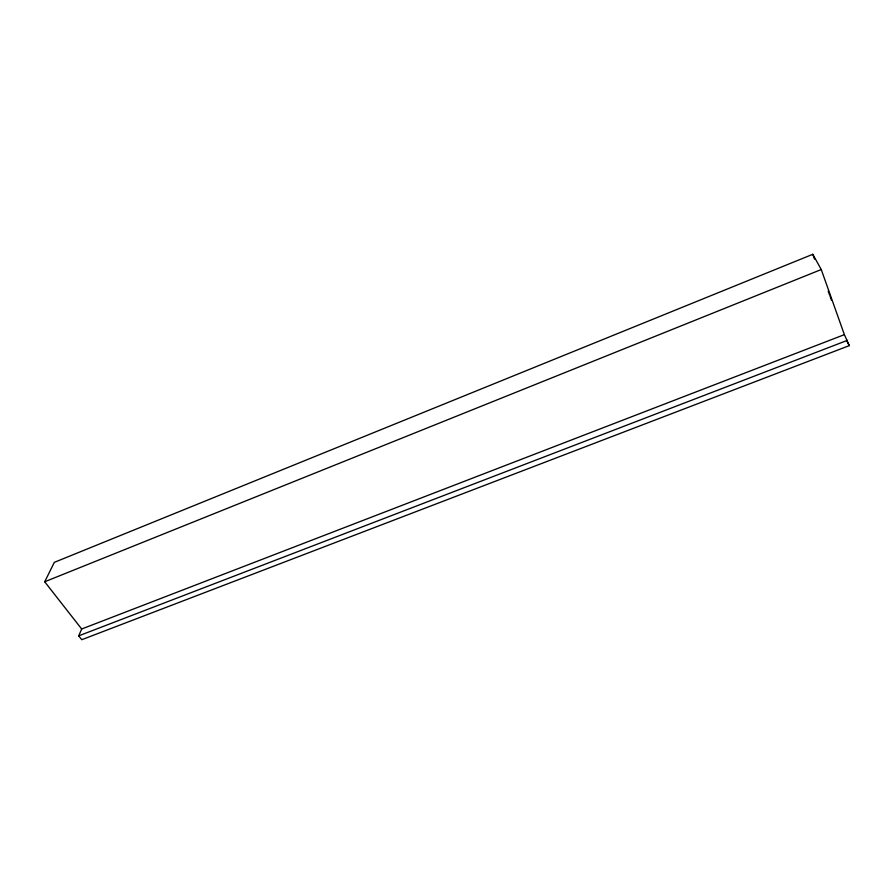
<?xml version="1.0" encoding="UTF-8"?>
<svg xmlns="http://www.w3.org/2000/svg" width="894" height="894" viewBox="0 0 894 894"><rect width="100%" height="100%" fill="white"/><g stroke="black" fill="none" stroke-linecap="round" stroke-linejoin="round"><path stroke-width="1.34" d="M78.717 635.857L81.678 629.007L844.383 334.647L849.3 345.632L81.745 639.713L78.717 635.857L847.423 340.335M81.678 629.007L44.7 581.77L54.344 562.337L812.814 254.287L821.251 269.541L844.383 334.647M44.7 581.77L821.251 269.541M846.808 340.949L849.3 345.632M812.814 254.287L814.557 259.148M828.19 291.232A26.574 1.687 68.5 0 1 829.587 294.964M830.068 296.283A26.574 1.687 68.5 0 1 831.454 300.172"/></g></svg>
